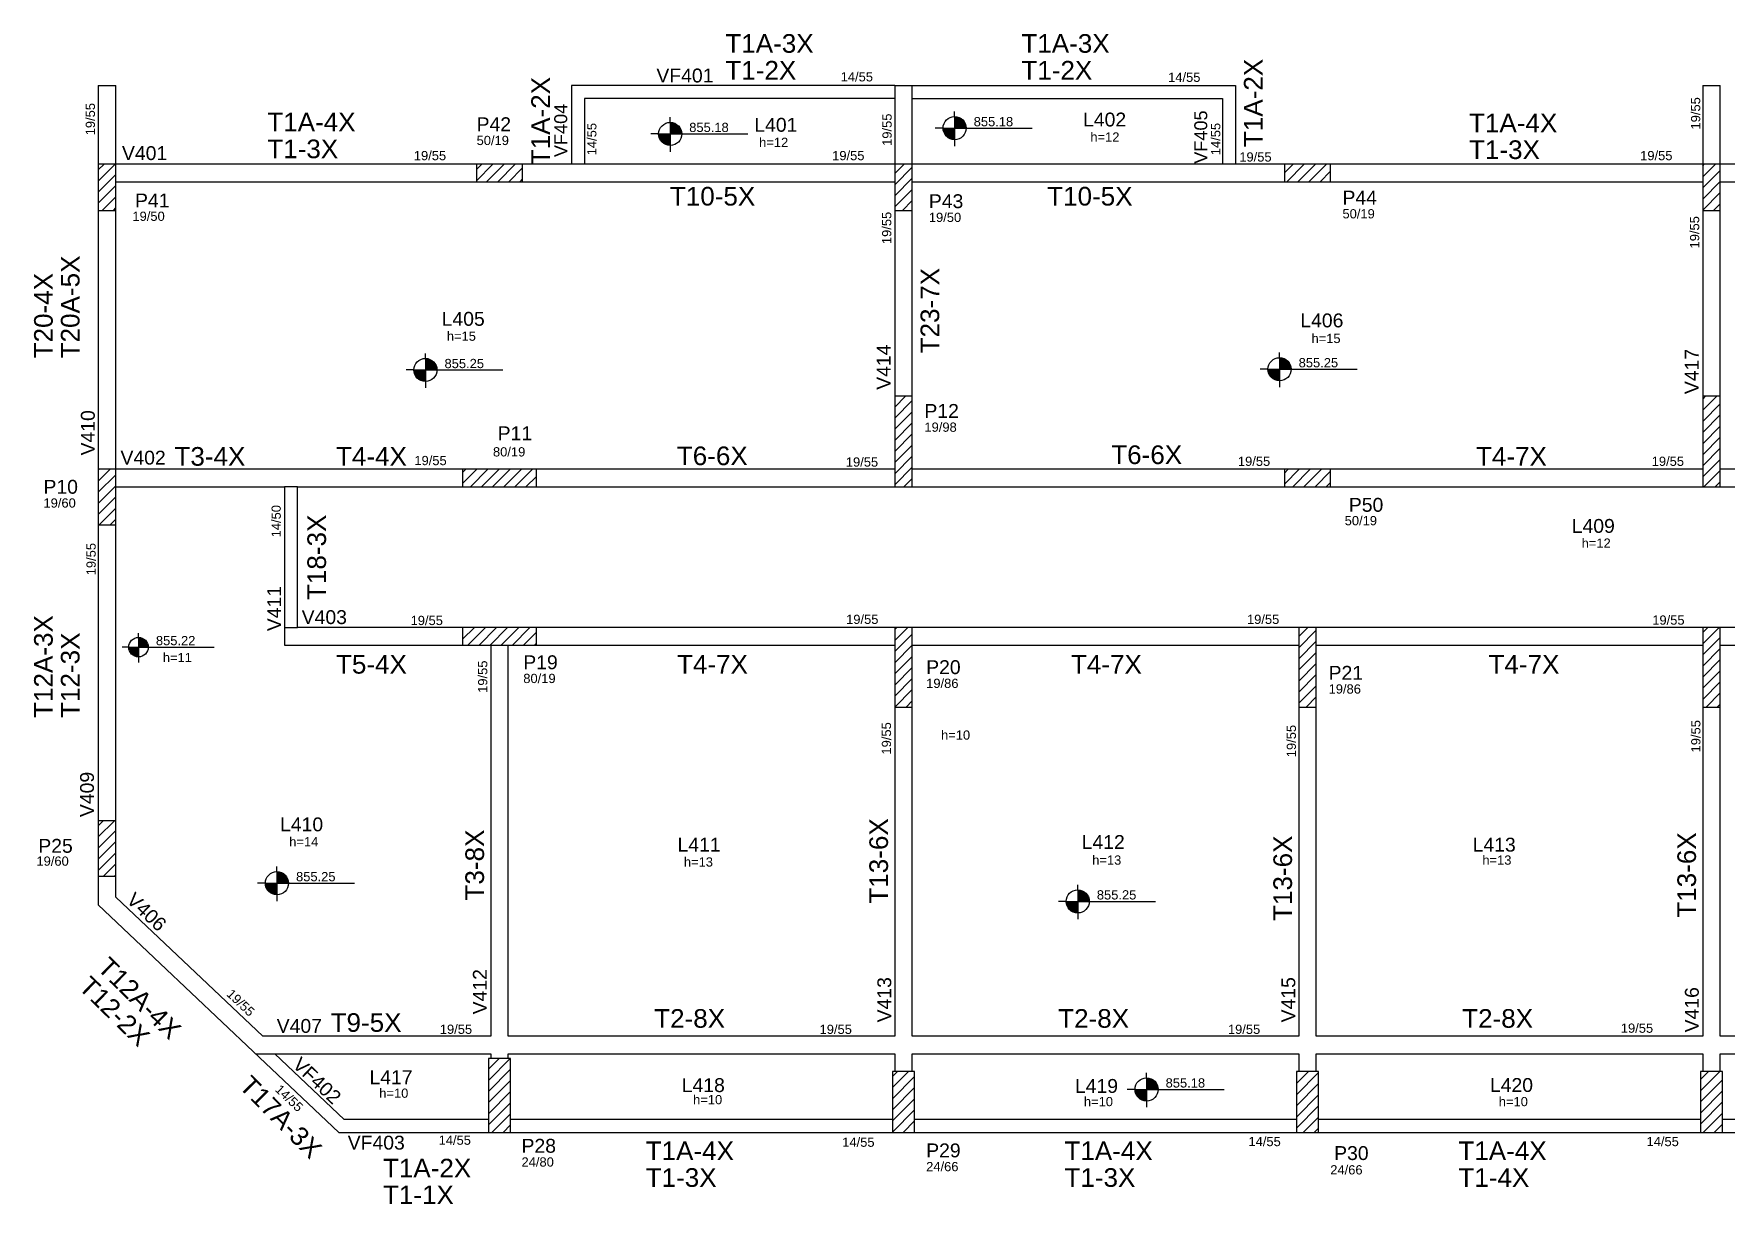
# Model space of a CAD drawing. Header units: millimetres. Extents: x 2785 to 6336, y 2570 to 3835.
# Drawn here: x 2785 to 4616, y 2570 to 3835 of the extents above; entities that cross this region are included whole.
import ezdxf

# ---------------------------------------------------------------- set-up
doc = ezdxf.new("R2010")
doc.units = ezdxf.units.MM
for name, color, linetype in [('3', 3, 'Continuous'), ('4', 4, 'Continuous'), ('7', 7, 'Continuous')]:
    doc.layers.add(name, color=color, linetype=linetype)
doc.layers.add('NOME DA VIGA', color=6, linetype='Continuous', lineweight=25)
doc.styles.get("Standard").update_dxf_attribs({"font": 'arial.ttf'})

msp = doc.modelspace()

# ---------------------------------------------------------------- linework, layer by layer
at = {"layer": '3', "linetype": 'Continuous'}
for p, q in [((3716.7, 3779.4), (3367.2, 3779.4)), ((3367.2, 3779.4), (3367.2, 3694.4)), ((3735.7, 3779.4), (4085.2, 3779.4)), ((4085.2, 3779.4), (4085.2, 3694.4)), ((3381.2, 3765.4), (3381.2, 3694.4)), ((3716.7, 3765.4), (3381.2, 3765.4)), ((3735.7, 3765.4), (4071.2, 3765.4)), ((4071.2, 3765.4), (4071.2, 3694.4)), ((3473.8, 3739.5), (3473.8, 3745)), ((3473.8, 3739.5), (3473.8, 3714.5)), ((3473.8, 3738.9), (3477.6, 3738.9)), ((3473.8, 3738.1), (3479.5, 3738.1)), ((3473.8, 3737.3), (3480.9, 3737.3)), ((3473.8, 3736.5), (3481.9, 3736.5)), ((3473.8, 3735.7), (3482.7, 3735.7)), ((3473.8, 3734.9), (3483.4, 3734.9)), ((3781.5, 3745.8), (3781.5, 3751.3)), ((3781.5, 3745.8), (3781.5, 3720.8)), ((3781.5, 3745.2), (3785.3, 3745.2)), ((3781.5, 3744.4), (3787.2, 3744.4)), ((3781.5, 3743.6), (3788.5, 3743.6)), ((3781.5, 3742.8), (3789.6, 3742.8)), ((3781.5, 3742), (3790.4, 3742)), ((3781.5, 3741.2), (3791.1, 3741.2)), ((3781.5, 3740.4), (3791.7, 3740.4)), ((3781.5, 3739.6), (3792.2, 3739.6)), ((3781.5, 3738.8), (3792.7, 3738.8)), ((3781.5, 3738), (3793, 3738)), ((3781.5, 3737.2), (3793.3, 3737.2)), ((3781.5, 3736.4), (3793.5, 3736.4)), ((3781.5, 3735.6), (3793.7, 3735.6)), ((3781.5, 3734.9), (3793.9, 3734.9)), ((3461.3, 3727), (3452.9, 3727)), ((3461.3, 3727), (3486.3, 3727)), ((3473.8, 3726.2), (3461.3, 3726.2)), ((3473.8, 3725.4), (3461.4, 3725.4)), ((3473.8, 3724.6), (3461.5, 3724.6)), ((3473.8, 3723.8), (3461.7, 3723.8)), ((3473.8, 3723), (3461.9, 3723)), ((3473.8, 3722.2), (3462.2, 3722.2)), ((3473.8, 3721.4), (3462.6, 3721.4)), ((3473.8, 3720.6), (3463, 3720.6)), ((3473.8, 3719.9), (3463.5, 3719.9)), ((3473.8, 3719.1), (3464.1, 3719.1)), ((3473.8, 3718.3), (3464.8, 3718.3)), ((3473.8, 3717.5), (3465.7, 3717.5)), ((3473.8, 3716.7), (3466.7, 3716.7)), ((3473.8, 3734.1), (3484, 3734.1)), ((3473.8, 3733.3), (3484.6, 3733.3)), ((3473.8, 3732.5), (3485, 3732.5)), ((3473.8, 3731.7), (3485.3, 3731.7)), ((3473.8, 3731), (3485.6, 3731)), ((3473.8, 3730.2), (3485.9, 3730.2)), ((3473.8, 3729.4), (3486.1, 3729.4)), ((3473.8, 3728.6), (3486.2, 3728.6)), ((3473.8, 3727.8), (3486.3, 3727.8)), ((3486.3, 3727), (3557.7, 3727)), ((3769, 3733.3), (3760.5, 3733.3)), ((3769, 3733.3), (3794, 3733.3)), ((3781.5, 3732.5), (3769, 3732.5)), ((3781.5, 3731.7), (3769.1, 3731.7)), ((3781.5, 3730.9), (3769.2, 3730.9)), ((3781.5, 3730.1), (3769.4, 3730.1)), ((3781.5, 3729.3), (3769.6, 3729.3)), ((3781.5, 3728.5), (3769.9, 3728.5)), ((3781.5, 3727.7), (3770.3, 3727.7)), ((3781.5, 3726.9), (3770.7, 3726.9)), ((3781.5, 3726.1), (3771.2, 3726.1)), ((3781.5, 3725.3), (3771.8, 3725.3)), ((3781.5, 3724.5), (3772.5, 3724.5)), ((3781.5, 3723.8), (3773.4, 3723.8)), ((3781.5, 3723), (3774.4, 3723)), ((3781.5, 3722.2), (3775.7, 3722.2)), ((3781.5, 3721.4), (3777.6, 3721.4)), ((3781.5, 3734.1), (3794, 3734.1)), ((3781.5, 3720.8), (3781.5, 3713.9)), ((3794, 3733.3), (3865.4, 3733.3)), ((3473.8, 3715.9), (3468, 3715.9)), ((3473.8, 3715.1), (3469.9, 3715.1)), ((3473.8, 3714.5), (3473.8, 3707.6)), ((2855.2, 3676.1), (2873.4, 3694.4)), ((2855.2, 3688.2), (2861.4, 3694.4)), ((2855.2, 3664.1), (2874.2, 3683.1)), ((3264.2, 3676.4), (3282.1, 3694.4)), ((3264.2, 3688.5), (3270.1, 3694.4)), ((3275.2, 3675.4), (3294.2, 3694.4)), ((3287.2, 3675.4), (3306.2, 3694.4)), ((3299.2, 3675.4), (3314.2, 3690.4)), ((3716.7, 3684.2), (3726.9, 3694.4)), ((3716.7, 3672.1), (3735.7, 3691.1)), ((4138.2, 3684.9), (4147.6, 3694.4)), ((4140.7, 3675.4), (4159.7, 3694.4)), ((4152.7, 3675.4), (4171.7, 3694.4)), ((4164.7, 3675.4), (4183.7, 3694.4)), ((4176.7, 3675.4), (4188.2, 3686.8)), ((4590.7, 3680.6), (4604.4, 3694.4)), ((4590.7, 3692.7), (4592.4, 3694.4)), ((4590.7, 3668.6), (4609.7, 3687.6)), ((2855.2, 3652.1), (2874.2, 3671.1)), ((3311.2, 3675.4), (3314.2, 3678.3)), ((3716.7, 3660.1), (3735.7, 3679.1)), ((3716.7, 3648.1), (3735.7, 3667.1)), ((4590.7, 3656.6), (4609.7, 3675.6)), ((4590.7, 3644.6), (4609.7, 3663.6)), ((2859.5, 3644.4), (2874.2, 3659.1)), ((2871.5, 3644.4), (2874.2, 3647.1)), ((3725, 3644.4), (3735.7, 3655.1)), ((4602.5, 3644.4), (4609.7, 3651.6)), ((3209, 3484.3), (3209, 3489.8)), ((3209, 3484.3), (3209, 3459.3)), ((3209, 3483.7), (3212.8, 3483.7)), ((3209, 3482.9), (3214.7, 3482.9)), ((3209, 3482.1), (3216.1, 3482.1)), ((3209, 3481.3), (3217.1, 3481.3)), ((3209, 3480.5), (3218, 3480.5)), ((3209, 3479.7), (3218.7, 3479.7)), ((3209, 3478.9), (3219.3, 3478.9)), ((3209, 3478.1), (3219.8, 3478.1)), ((4132.9, 3485.1), (4132.9, 3490.7)), ((4132.9, 3485.1), (4132.9, 3460.1)), ((4132.9, 3484.5), (4136.7, 3484.5)), ((4132.9, 3483.7), (4138.6, 3483.7)), ((4132.9, 3483), (4140, 3483)), ((4132.9, 3482.2), (4141, 3482.2)), ((4132.9, 3481.4), (4141.9, 3481.4)), ((4132.9, 3480.6), (4142.6, 3480.6)), ((4132.9, 3479.8), (4143.2, 3479.8)), ((4132.9, 3479), (4143.7, 3479)), ((4132.9, 3478.2), (4144.1, 3478.2)), ((3196.5, 3471.8), (3188.1, 3471.8)), ((3196.5, 3471.8), (3221.5, 3471.8)), ((3209, 3471), (3196.5, 3471)), ((3209, 3470.2), (3196.6, 3470.2)), ((3209, 3469.4), (3196.7, 3469.4)), ((3209, 3468.6), (3196.9, 3468.6)), ((3209, 3467.8), (3197.1, 3467.8)), ((3209, 3467), (3197.4, 3467)), ((3209, 3466.2), (3197.8, 3466.2)), ((3209, 3465.4), (3198.2, 3465.4)), ((3209, 3464.6), (3198.7, 3464.6)), ((3209, 3463.8), (3199.3, 3463.8)), ((3209, 3463), (3200, 3463)), ((3209, 3462.3), (3200.9, 3462.3)), ((3209, 3461.5), (3201.9, 3461.5)), ((3209, 3460.7), (3203.2, 3460.7)), ((3209, 3459.9), (3205.1, 3459.9)), ((3209, 3477.3), (3220.2, 3477.3)), ((3209, 3476.5), (3220.6, 3476.5)), ((3209, 3475.7), (3220.9, 3475.7)), ((3209, 3474.9), (3221.1, 3474.9)), ((3209, 3474.1), (3221.3, 3474.1)), ((3209, 3473.4), (3221.4, 3473.4)), ((3209, 3472.6), (3221.5, 3472.6)), ((3221.5, 3471.8), (3292.9, 3471.8)), ((4120.4, 3472.6), (4112, 3472.6)), ((4120.4, 3472.6), (4145.4, 3472.6)), ((4132.9, 3471.9), (4120.4, 3471.9)), ((4132.9, 3471.1), (4120.5, 3471.1)), ((4132.9, 3470.3), (4120.6, 3470.3)), ((4132.9, 3469.5), (4120.8, 3469.5)), ((4132.9, 3468.7), (4121, 3468.7)), ((4132.9, 3467.9), (4121.3, 3467.9)), ((4132.9, 3467.1), (4121.7, 3467.1)), ((4132.9, 3466.3), (4122.1, 3466.3)), ((4132.9, 3465.5), (4122.6, 3465.5)), ((4132.9, 3464.7), (4123.2, 3464.7)), ((4132.9, 3463.9), (4123.9, 3463.9)), ((4132.9, 3463.1), (4124.8, 3463.1)), ((4132.9, 3462.3), (4125.8, 3462.3)), ((4132.9, 3461.5), (4127.2, 3461.5)), ((4132.9, 3460.8), (4129, 3460.8)), ((4132.9, 3477.4), (4144.5, 3477.4)), ((4132.9, 3476.6), (4144.8, 3476.6)), ((4132.9, 3475.8), (4145, 3475.8)), ((4132.9, 3475), (4145.2, 3475)), ((4132.9, 3474.2), (4145.3, 3474.2)), ((4132.9, 3473.4), (4145.4, 3473.4)), ((4132.9, 3460.1), (4132.9, 3453.3)), ((4145.4, 3472.6), (4216.8, 3472.6)), ((3209, 3459.3), (3209, 3452.4)), ((3716.7, 3431.7), (3728.3, 3443.4)), ((4590.7, 3428.2), (4605.9, 3443.4)), ((4590.7, 3440.2), (4593.8, 3443.4)), ((3716.7, 3419.7), (3735.7, 3438.7)), ((3716.7, 3407.7), (3735.7, 3426.7)), ((4590.7, 3416.2), (4609.7, 3435.2)), ((4590.7, 3404.2), (4609.7, 3423.2)), ((3716.7, 3395.7), (3735.7, 3414.7)), ((4590.7, 3392.1), (4609.7, 3411.1)), ((3716.7, 3383.6), (3735.7, 3402.6)), ((3716.7, 3371.6), (3735.7, 3390.6)), ((4590.7, 3380.1), (4609.7, 3399.1)), ((4590.7, 3368.1), (4609.7, 3387.1)), ((3716.7, 3359.6), (3735.7, 3378.6)), ((4590.7, 3356.1), (4609.7, 3375.1)), ((2855.2, 3351.6), (2868, 3364.4)), ((2855.2, 3363.6), (2856, 3364.4)), ((2855.2, 3339.6), (2874.2, 3358.6)), ((3249.2, 3348.9), (3264.7, 3364.4)), ((3249.2, 3360.9), (3252.7, 3364.4)), ((3257.7, 3345.4), (3276.7, 3364.4)), ((3269.7, 3345.4), (3288.7, 3364.4)), ((3281.7, 3345.4), (3300.7, 3364.4)), ((3293.8, 3345.4), (3312.8, 3364.4)), ((3305.8, 3345.4), (3324.8, 3364.4)), ((3317.8, 3345.4), (3329.2, 3356.8)), ((3716.7, 3347.6), (3735.7, 3366.6)), ((3726.5, 3345.4), (3735.7, 3354.6)), ((4138.2, 3348.3), (4154.2, 3364.4)), ((4138.2, 3360.4), (4142.2, 3364.4)), ((4147.2, 3345.4), (4166.2, 3364.4)), ((4159.3, 3345.4), (4178.3, 3364.4)), ((4171.3, 3345.4), (4188.2, 3362.3)), ((4183.3, 3345.4), (4188.2, 3350.3)), ((4592, 3345.4), (4609.7, 3363.1)), ((4604, 3345.4), (4609.7, 3351)), ((2855.2, 3327.5), (2874.2, 3346.5)), ((2855.2, 3315.5), (2874.2, 3334.5)), ((2856.1, 3304.4), (2874.2, 3322.5)), ((2868.1, 3304.4), (2874.2, 3310.5)), ((2898.7, 3182.8), (2898.7, 3187.4)), ((3249.2, 3180.6), (3262, 3193.4)), ((3249.2, 3192.6), (3249.9, 3193.4)), ((3255, 3174.4), (3274, 3193.4)), ((3267, 3174.4), (3286, 3193.4)), ((3279, 3174.4), (3298, 3193.4)), ((3291.1, 3174.4), (3310.1, 3193.4)), ((3303.1, 3174.4), (3322.1, 3193.4)), ((3315.1, 3174.4), (3329.2, 3188.5)), ((3716.7, 3179.3), (3730.8, 3193.4)), ((3716.7, 3191.3), (3718.8, 3193.4)), ((3716.7, 3167.3), (3735.7, 3186.3)), ((4153.7, 3183.5), (4163.5, 3193.4)), ((4153.7, 3171.5), (4172.7, 3190.5)), ((4590.7, 3175.8), (4608.3, 3193.4)), ((4590.7, 3187.8), (4596.3, 3193.4)), ((2888, 3172.1), (2880.9, 3172.1)), ((2888, 3172.1), (2909.3, 3172.1)), ((2898.7, 3171.5), (2888, 3171.5)), ((2898.7, 3170.8), (2888.1, 3170.8)), ((2898.7, 3170.1), (2888.2, 3170.1)), ((2898.7, 3169.4), (2888.4, 3169.4)), ((2898.7, 3168.8), (2888.6, 3168.8)), ((2898.7, 3168.1), (2888.8, 3168.1)), ((2898.7, 3167.4), (2889.2, 3167.4)), ((2898.7, 3182.8), (2898.7, 3161.5)), ((2898.7, 3182.2), (2901.9, 3182.2)), ((2898.7, 3181.6), (2903.6, 3181.6)), ((2898.7, 3180.9), (2904.7, 3180.9)), ((2898.7, 3180.2), (2905.6, 3180.2)), ((2898.7, 3179.5), (2906.3, 3179.5)), ((2898.7, 3178.9), (2906.9, 3178.9)), ((2898.7, 3178.2), (2907.4, 3178.2)), ((2898.7, 3177.5), (2907.8, 3177.5)), ((2898.7, 3176.8), (2908.2, 3176.8)), ((2898.7, 3176.2), (2908.5, 3176.2)), ((2898.7, 3175.5), (2908.8, 3175.5)), ((2898.7, 3174.8), (2909, 3174.8)), ((2898.7, 3174.1), (2909.1, 3174.1)), ((2898.7, 3173.5), (2909.2, 3173.5)), ((2898.7, 3172.8), (2909.3, 3172.8)), ((2909.3, 3172.1), (2980.7, 3172.1)), ((3327.1, 3174.4), (3329.2, 3176.5)), ((3716.7, 3155.2), (3735.7, 3174.2)), ((4153.7, 3159.5), (4172.7, 3178.5)), ((4590.7, 3163.7), (4609.7, 3182.7)), ((4590.7, 3151.7), (4609.7, 3170.7)), ((2898.7, 3166.7), (2889.5, 3166.7)), ((2898.7, 3166.1), (2890, 3166.1)), ((2898.7, 3165.4), (2890.5, 3165.4)), ((2898.7, 3164.7), (2891.1, 3164.7)), ((2898.7, 3164), (2891.8, 3164)), ((2898.7, 3163.4), (2892.7, 3163.4)), ((2898.7, 3162.7), (2893.8, 3162.7)), ((2898.7, 3162), (2895.4, 3162)), ((2898.7, 3161.5), (2898.7, 3155.7)), ((3716.7, 3143.2), (3735.7, 3162.2)), ((3716.7, 3131.2), (3735.7, 3150.2)), ((4153.7, 3147.5), (4172.7, 3166.5)), ((4153.7, 3135.5), (4172.7, 3154.5)), ((4590.7, 3139.7), (4609.7, 3158.7)), ((3716.7, 3119.2), (3735.7, 3138.2)), ((4153.7, 3123.4), (4172.7, 3142.4)), ((4153.7, 3111.4), (4172.7, 3130.4)), ((4590.7, 3127.7), (4609.7, 3146.7)), ((4590.7, 3115.7), (4609.7, 3134.7)), ((3716.9, 3107.4), (3735.7, 3126.2)), ((3728.9, 3107.4), (3735.7, 3114.1)), ((4161.7, 3107.4), (4172.7, 3118.4)), ((4594.4, 3107.4), (4609.7, 3122.6)), ((4606.4, 3107.4), (4609.7, 3110.6)), ((2855.2, 2966.9), (2872.7, 2984.4)), ((2855.2, 2978.9), (2860.6, 2984.4)), ((2855.2, 2954.9), (2874.2, 2973.9)), ((2855.2, 2942.9), (2874.2, 2961.9)), ((2855.2, 2930.8), (2874.2, 2949.8)), ((2860.7, 2924.4), (2874.2, 2937.8)), ((3048.4, 2929.4), (3048.4, 2934.9)), ((3048.4, 2929.4), (3048.4, 2904.4)), ((2872.8, 2924.4), (2874.2, 2925.8)), ((3035.9, 2916.9), (3027.5, 2916.9)), ((3035.9, 2916.9), (3060.9, 2916.9)), ((3048.4, 2916.1), (3035.9, 2916.1)), ((3048.4, 2915.3), (3036, 2915.3)), ((3048.4, 2914.5), (3036.2, 2914.5)), ((3048.4, 2913.7), (3036.4, 2913.7)), ((3048.4, 2912.9), (3036.6, 2912.9)), ((3048.4, 2912.1), (3036.9, 2912.1)), ((3048.4, 2911.3), (3037.2, 2911.3)), ((3048.4, 2928.8), (3052.3, 2928.8)), ((3048.4, 2928), (3054.2, 2928)), ((3048.4, 2927.2), (3055.5, 2927.2)), ((3048.4, 2926.4), (3056.6, 2926.4)), ((3048.4, 2925.6), (3057.4, 2925.6)), ((3048.4, 2924.8), (3058.1, 2924.8)), ((3048.4, 2924), (3058.7, 2924)), ((3048.4, 2923.2), (3059.2, 2923.2)), ((3048.4, 2922.4), (3059.6, 2922.4)), ((3048.4, 2921.6), (3060, 2921.6)), ((3048.4, 2920.8), (3060.3, 2920.8)), ((3048.4, 2920.1), (3060.5, 2920.1)), ((3048.4, 2919.3), (3060.7, 2919.3)), ((3048.4, 2918.5), (3060.8, 2918.5)), ((3048.4, 2917.7), (3060.9, 2917.7)), ((3060.9, 2916.9), (3132.4, 2916.9)), ((3914.6, 2909.7), (3914.6, 2915.2)), ((3048.4, 2910.5), (3037.7, 2910.5)), ((3048.4, 2909.7), (3038.2, 2909.7)), ((3048.4, 2909), (3038.8, 2909)), ((3048.4, 2908.2), (3039.5, 2908.2)), ((3048.4, 2907.4), (3040.3, 2907.4)), ((3048.4, 2906.6), (3041.4, 2906.6)), ((3048.4, 2905.8), (3042.7, 2905.8)), ((3048.4, 2905), (3044.6, 2905)), ((3048.4, 2904.4), (3048.4, 2897.5)), ((3902.1, 2897.2), (3893.7, 2897.2)), ((3902.1, 2897.2), (3927.1, 2897.2)), ((3914.6, 2896.4), (3902.1, 2896.4)), ((3914.6, 2895.6), (3902.2, 2895.6)), ((3914.6, 2894.8), (3902.4, 2894.8)), ((3914.6, 2894), (3902.5, 2894)), ((3914.6, 2893.3), (3902.8, 2893.3)), ((3914.6, 2892.5), (3903.1, 2892.5)), ((3914.6, 2909.7), (3914.6, 2884.7)), ((3914.6, 2909.1), (3918.5, 2909.1)), ((3914.6, 2908.3), (3920.4, 2908.3)), ((3914.6, 2907.5), (3921.7, 2907.5)), ((3914.6, 2906.7), (3922.7, 2906.7)), ((3914.6, 2905.9), (3923.6, 2905.9)), ((3914.6, 2905.1), (3924.3, 2905.1)), ((3914.6, 2904.4), (3924.9, 2904.4)), ((3914.6, 2903.6), (3925.4, 2903.6)), ((3914.6, 2902.8), (3925.8, 2902.8)), ((3914.6, 2902), (3926.2, 2902)), ((3914.6, 2901.2), (3926.5, 2901.2)), ((3914.6, 2900.4), (3926.7, 2900.4)), ((3914.6, 2899.6), (3926.9, 2899.6)), ((3914.6, 2898.8), (3927, 2898.8)), ((3914.6, 2898), (3927.1, 2898)), ((3927.1, 2897.2), (3998.6, 2897.2)), ((3914.6, 2891.7), (3903.4, 2891.7)), ((3914.6, 2890.9), (3903.9, 2890.9)), ((3914.6, 2890.1), (3904.4, 2890.1)), ((3914.6, 2889.3), (3905, 2889.3)), ((3914.6, 2888.5), (3905.7, 2888.5)), ((3914.6, 2887.7), (3906.5, 2887.7)), ((3914.6, 2886.9), (3907.6, 2886.9)), ((3914.6, 2886.1), (3908.9, 2886.1)), ((3914.6, 2885.3), (3910.8, 2885.3)), ((3914.6, 2884.7), (3914.6, 2877.9)), ((3277.2, 2703.7), (3300.8, 2727.4)), ((3277.2, 2715.7), (3288.8, 2727.4)), ((3277.2, 2691.7), (3301.2, 2715.7)), ((3714.2, 2696), (3731.6, 2713.4)), ((3714.2, 2708), (3719.6, 2713.4)), ((3989.1, 2706.4), (3989.1, 2711.9)), ((4151.2, 2700.2), (4164.4, 2713.4)), ((4151.2, 2712.2), (4152.3, 2713.4)), ((4151.2, 2688.2), (4175.2, 2712.2)), ((4588.2, 2692.4), (4609.1, 2713.4)), ((4588.2, 2704.5), (4597.1, 2713.4)), ((3277.2, 2679.7), (3301.2, 2703.7)), ((3277.2, 2667.7), (3301.2, 2691.7)), ((3714.2, 2683.9), (3738.2, 2707.9)), ((3714.2, 2671.9), (3738.2, 2695.9)), ((3976.6, 2693.9), (3968.2, 2693.9)), ((3976.6, 2693.9), (4001.6, 2693.9)), ((3989.1, 2693.1), (3976.6, 2693.1)), ((3989.1, 2692.3), (3976.7, 2692.3)), ((3989.1, 2691.6), (3976.8, 2691.6)), ((3989.1, 2706.4), (3989.1, 2681.4)), ((3989.1, 2705.8), (3992.9, 2705.8)), ((3989.1, 2705), (3994.8, 2705)), ((3989.1, 2704.2), (3996.2, 2704.2)), ((3989.1, 2703.4), (3997.2, 2703.4)), ((3989.1, 2702.7), (3998, 2702.7)), ((3989.1, 2701.9), (3998.7, 2701.9)), ((3989.1, 2701.1), (3999.3, 2701.1)), ((3989.1, 2700.3), (3999.9, 2700.3)), ((3989.1, 2699.5), (4000.3, 2699.5)), ((3989.1, 2698.7), (4000.6, 2698.7)), ((3989.1, 2697.9), (4000.9, 2697.9)), ((3989.1, 2697.1), (4001.2, 2697.1)), ((3989.1, 2696.3), (4001.4, 2696.3)), ((3989.1, 2695.5), (4001.5, 2695.5)), ((3989.1, 2694.7), (4001.6, 2694.7)), ((4001.6, 2693.9), (4073, 2693.9)), ((4151.2, 2676.2), (4175.2, 2700.2)), ((4588.2, 2680.4), (4612.2, 2704.4)), ((4588.2, 2668.4), (4612.2, 2692.4)), ((3277.2, 2655.6), (3301.2, 2679.6)), ((3714.2, 2659.9), (3738.2, 2683.9)), ((3989.1, 2690.8), (3977, 2690.8)), ((3989.1, 2690), (3977.2, 2690)), ((3989.1, 2689.2), (3977.5, 2689.2)), ((3989.1, 2688.4), (3977.9, 2688.4)), ((3989.1, 2687.6), (3978.3, 2687.6)), ((3989.1, 2686.8), (3978.8, 2686.8)), ((3989.1, 2686), (3979.4, 2686)), ((3989.1, 2685.2), (3980.1, 2685.2)), ((3989.1, 2684.4), (3981, 2684.4)), ((3989.1, 2683.6), (3982, 2683.6)), ((3989.1, 2682.8), (3983.3, 2682.8)), ((3989.1, 2682), (3985.2, 2682)), ((3989.1, 2681.4), (3989.1, 2674.6)), ((4151.2, 2664.1), (4175.2, 2688.1)), ((4151.2, 2652.1), (4175.2, 2676.1)), ((4588.2, 2656.4), (4612.2, 2680.4)), ((3280.9, 2647.4), (3301.2, 2667.6)), ((3293, 2647.4), (3301.2, 2655.6)), ((3714.2, 2647.9), (3738.2, 2671.9)), ((3725.7, 2647.4), (3738.2, 2659.8)), ((4158.5, 2647.4), (4175.2, 2664.1)), ((4591.2, 2647.4), (4612.2, 2668.4)), ((4603.2, 2647.4), (4612.2, 2656.3)), ((3737.7, 2647.4), (3738.2, 2647.8)), ((4170.5, 2647.4), (4175.2, 2652.1))]:
    msp.add_line(p, q, dxfattribs=at)
for points in [[(2855.2, 3779.4), (2855.2, 3694.4)], [(2855.2, 3779.4), (2874.2, 3779.4)], [(2874.2, 3694.4), (2874.2, 3779.4)], [(3716.7, 3779.4), (3716.7, 3694.4)], [(3716.7, 3779.4), (3735.7, 3779.4)], [(3735.7, 3694.4), (3735.7, 3779.4)], [(4590.7, 3779.4), (4590.7, 3694.4)], [(4590.7, 3779.4), (4609.7, 3779.4)], [(4609.7, 3694.4), (4609.7, 3779.4)], [(3264.2, 3694.4), (2874.2, 3694.4)], [(3716.7, 3694.4), (3314.2, 3694.4)], [(4138.2, 3694.4), (3735.7, 3694.4)], [(4590.7, 3694.4), (4188.2, 3694.4)], [(5012.2, 3694.4), (4609.7, 3694.4)], [(2874.2, 3675.4), (3264.2, 3675.4)], [(3314.2, 3675.4), (3716.7, 3675.4)], [(3735.7, 3675.4), (4138.2, 3675.4)], [(4188.2, 3675.4), (4590.7, 3675.4)], [(4609.7, 3675.4), (5012.2, 3675.4)], [(2855.2, 3644.4), (2855.2, 3364.4)], [(2874.2, 3364.4), (2874.2, 3644.4)], [(3716.7, 3644.4), (3716.7, 3443.4)], [(3735.7, 3443.4), (3735.7, 3644.4)], [(4590.7, 3644.4), (4590.7, 3443.4)], [(4609.7, 3443.4), (4609.7, 3644.4)], [(3063.7, 3364.4), (2874.2, 3364.4)], [(3249.2, 3364.4), (3063.7, 3364.4)], [(3716.7, 3364.4), (3329.2, 3364.4)], [(4138.2, 3364.4), (3735.7, 3364.4)], [(4590.7, 3364.4), (4188.2, 3364.4)], [(5012.2, 3364.4), (4609.7, 3364.4)], [(2874.2, 3345.4), (3056.7, 3345.4)], [(3056.7, 3345.4), (3056.7, 3174.4)], [(3070.7, 3345.4), (3056.7, 3345.4)], [(3070.7, 3345.4), (3249.2, 3345.4)], [(3070.7, 3193.4), (3070.7, 3345.4)], [(3329.2, 3345.4), (3716.7, 3345.4)], [(3735.7, 3345.4), (4138.2, 3345.4)], [(4188.2, 3345.4), (4590.7, 3345.4)], [(4609.7, 3345.4), (5012.2, 3345.4)], [(2855.2, 3304.4), (2855.2, 2984.4)], [(2874.2, 2984.4), (2874.2, 3304.4)], [(3056.7, 3193.4), (3070.7, 3193.4)], [(3249.2, 3193.4), (3070.7, 3193.4)], [(3716.7, 3193.4), (3329.2, 3193.4)], [(4153.7, 3193.4), (3735.7, 3193.4)], [(4590.7, 3193.4), (4172.7, 3193.4)], [(5037.2, 3193.4), (4609.7, 3193.4)], [(3056.7, 3174.4), (3249.2, 3174.4)], [(3279.7, 3174.4), (3279.7, 2751.4)], [(3298.7, 2751.4), (3298.7, 3174.4)], [(3329.2, 3174.4), (3716.7, 3174.4)], [(3735.7, 3174.4), (4153.7, 3174.4)], [(4172.7, 3174.4), (4590.7, 3174.4)], [(4609.7, 3174.4), (5027.7, 3174.4)], [(3716.7, 3107.4), (3716.7, 2751.4)], [(3735.7, 2751.4), (3735.7, 3107.4)], [(4153.7, 3107.4), (4153.7, 2751.4)], [(4172.7, 2751.4), (4172.7, 3107.4)], [(4590.7, 3107.4), (4590.7, 2751.4)], [(4609.7, 2751.4), (4609.7, 3107.4)], [(2855.2, 2924.4), (2855.2, 2893.7)], [(2874.2, 2901.8), (2874.2, 2924.4)], [(2855.2, 2893.7), (3022.8, 2735)], [(3033.2, 2751.4), (2874.2, 2901.8)], [(3279.7, 2751.4), (3033.2, 2751.4)], [(3716.7, 2751.4), (3298.7, 2751.4)], [(4153.7, 2751.4), (3735.7, 2751.4)], [(4590.7, 2751.4), (4172.7, 2751.4)], [(5027.7, 2751.4), (4609.7, 2751.4)], [(3022.8, 2735), (3115.4, 2647.4)], [(3025.6, 2732.4), (3279.7, 2732.4)], [(3121, 2661.4), (3046, 2732.4)], [(3279.7, 2732.4), (3279.7, 2727.4)], [(3298.7, 2732.4), (3716.7, 2732.4)], [(3298.7, 2727.4), (3298.7, 2732.4)], [(3716.7, 2732.4), (3716.7, 2713.4)], [(3735.7, 2732.4), (4153.7, 2732.4)], [(3735.7, 2713.4), (3735.7, 2732.4)], [(3735.7, 2713.4), (3735.7, 2732.4)], [(4153.7, 2732.4), (4153.7, 2713.4)], [(4172.7, 2732.4), (4590.7, 2732.4)], [(4172.7, 2713.4), (4172.7, 2732.4)], [(4590.7, 2732.4), (4590.7, 2713.4)], [(4609.7, 2732.4), (5027.7, 2732.4)], [(4609.7, 2713.4), (4609.7, 2732.4)], [(3277.2, 2661.4), (3121, 2661.4)], [(3714.2, 2661.4), (3301.2, 2661.4)], [(4151.2, 2661.4), (3738.2, 2661.4)], [(4588.2, 2661.4), (4175.2, 2661.4)], [(5025.2, 2661.4), (4612.2, 2661.4)], [(3115.4, 2647.4), (3277.2, 2647.4)], [(3301.2, 2647.4), (3714.2, 2647.4)], [(3738.2, 2647.4), (4151.2, 2647.4)], [(4175.2, 2647.4), (4588.2, 2647.4)], [(4612.2, 2647.4), (5025.2, 2647.4)]]:
    msp.add_lwpolyline(points, dxfattribs=at)
for centre, radius in [((3473.8, 3727), 12.5), ((3781.5, 3733.3), 12.5), ((3209, 3471.8), 12.5), ((4132.9, 3472.6), 12.5), ((2898.7, 3172.1), 10.6), ((3048.4, 2916.9), 12.5), ((3914.6, 2897.2), 12.5), ((3989.1, 2693.9), 12.5)]:
    msp.add_circle(centre, radius, dxfattribs=at)
at = {"layer": '7', "linetype": 'Continuous'}
for points in [[(2855.2, 3644.4), (2874.2, 3644.4), (2874.2, 3694.4), (2855.2, 3694.4), (2855.2, 3644.4)], [(3264.2, 3675.4), (3314.2, 3675.4), (3314.2, 3694.4), (3264.2, 3694.4), (3264.2, 3675.4)], [(3716.7, 3644.4), (3735.7, 3644.4), (3735.7, 3694.4), (3716.7, 3694.4), (3716.7, 3644.4)], [(4138.2, 3675.4), (4188.2, 3675.4), (4188.2, 3694.4), (4138.2, 3694.4), (4138.2, 3675.4)], [(4590.7, 3644.4), (4609.7, 3644.4), (4609.7, 3694.4), (4590.7, 3694.4), (4590.7, 3644.4)], [(3716.7, 3345.4), (3735.7, 3345.4), (3735.7, 3443.4), (3716.7, 3443.4), (3716.7, 3345.4)], [(4590.7, 3345.4), (4609.7, 3345.4), (4609.7, 3443.4), (4590.7, 3443.4), (4590.7, 3345.4)], [(2855.2, 3304.4), (2874.2, 3304.4), (2874.2, 3364.4), (2855.2, 3364.4), (2855.2, 3304.4)], [(3249.2, 3345.4), (3329.2, 3345.4), (3329.2, 3364.4), (3249.2, 3364.4), (3249.2, 3345.4)], [(4138.2, 3345.4), (4188.2, 3345.4), (4188.2, 3364.4), (4138.2, 3364.4), (4138.2, 3345.4)], [(3249.2, 3174.4), (3329.2, 3174.4), (3329.2, 3193.4), (3249.2, 3193.4), (3249.2, 3174.4)], [(3716.7, 3107.4), (3735.7, 3107.4), (3735.7, 3193.4), (3716.7, 3193.4), (3716.7, 3107.4)], [(4153.7, 3107.4), (4172.7, 3107.4), (4172.7, 3193.4), (4153.7, 3193.4), (4153.7, 3107.4)], [(4590.7, 3107.4), (4609.7, 3107.4), (4609.7, 3193.4), (4590.7, 3193.4), (4590.7, 3107.4)], [(2855.2, 2924.4), (2874.2, 2924.4), (2874.2, 2984.4), (2855.2, 2984.4), (2855.2, 2924.4)], [(3277.2, 2647.4), (3301.2, 2647.4), (3301.2, 2727.4), (3277.2, 2727.4), (3277.2, 2647.4)], [(3714.2, 2647.4), (3738.2, 2647.4), (3738.2, 2713.4), (3714.2, 2713.4), (3714.2, 2647.4)], [(4151.2, 2647.4), (4175.2, 2647.4), (4175.2, 2713.4), (4151.2, 2713.4), (4151.2, 2647.4)], [(4588.2, 2647.4), (4612.2, 2647.4), (4612.2, 2713.4), (4588.2, 2713.4), (4588.2, 2647.4)]]:
    msp.add_lwpolyline(points, dxfattribs=at)

# ---------------------------------------------------------------- texts
at = {"layer": '3', "linetype": 'Continuous'}
for s, p in [('14/55', (3658.2, 3783.8)), ('14/55', (4012.4, 3783.3)), ('855.18', (3494.4, 3729.1)), ('855.18', (3802.1, 3735.3)), ('50/19', (3264.4, 3715)), ('h=12', (3570, 3712.9)), ('h=12', (3928.3, 3718.7)), ('19/55', (3196.5, 3698.6)), ('19/55', (3649, 3698.6)), ('19/55', (4089.4, 3697.1)), ('19/55', (4523, 3698.6)), ('19/50', (2892.1, 3633)), ('50/19', (4201, 3635.7)), ('19/50', (3753.6, 3631.8)), ('h=15', (3232.2, 3503.4)), ('h=15', (4167.5, 3500.9)), ('855.25', (3229.7, 3473.8)), ('855.25', (4153.6, 3474.7)), ('19/98', (3748.8, 3405)), ('80/19', (3282.1, 3378.3)), ('19/55', (3197.1, 3368.9)), ('19/55', (3663.8, 3367.3)), ('19/55', (4087.9, 3368.1)), ('19/55', (4535.5, 3368.1)), ('19/60', (2795.9, 3323)), ('50/19', (4203.4, 3303.9)), ('h=12', (4459.7, 3279.6)), ('19/55', (3193, 3196)), ('19/55', (3664.1, 3197.2)), ('19/55', (4097.7, 3197.2)), ('19/55', (4536.1, 3196.4)), ('855.22', (2917.5, 3174.2)), ('h=11', (2925, 3155.9)), ('80/19', (3314.9, 3133.3)), ('19/86', (3750.7, 3128)), ('19/86', (4186, 3121.9)), ('h=10', (3766.8, 3072.1)), ('h=14', (3061.7, 2956.7)), ('h=13', (3930.3, 2936.9)), ('h=13', (4352.3, 2936.9)), ('19/60', (2788.3, 2935.8)), ('855.25', (3069.1, 2919)), ('h=13', (3488.6, 2934.9)), ('855.25', (3935.3, 2899.3)), ('19/55', (3224.6, 2754)), ('19/55', (3635.4, 2753.9)), ('19/55', (4077.1, 2753.9)), ('19/55', (4502.1, 2755.2)), ('h=10', (3159.1, 2684.9)), ('855.18', (4009.7, 2696)), ('h=10', (3498.6, 2677.9)), ('h=10', (3921.3, 2675.8)), ('h=10', (4370.1, 2675.8)), ('14/55', (3223.3, 2634.1)), ('14/55', (3659.9, 2631.9)), ('14/55', (4099.3, 2632.6)), ('14/55', (4529.9, 2632.6)), ('24/80', (3313, 2610.5)), ('24/66', (3750.7, 2605.5)), ('24/66', (4187.8, 2602))]:
    msp.add_text(s, height=10, dxfattribs=at).set_placement(p)
for s, rotation, p in [('19/55', 90, (2851.6, 3725.5)), ('19/55', 90, (4588, 3731.8)), ('14/55', 90, (3394, 3703.9)), ('19/55', 90, (3713.4, 3714.1)), ('14/55', 90, (4068.9, 3704)), ('19/55', 90, (3713, 3607.9)), ('19/55', 90, (4586.9, 3603.2)), ('14/50', 90, (3052.6, 3290.8)), ('19/55', 90, (2852.4, 3249.8)), ('19/55', 90, (3276, 3122.7)), ('19/55', 90, (3712.7, 3056)), ('19/55', 90, (4150.7, 3053.1)), ('19/55', 90, (4588.2, 3058.3)), ('19/55', 316.572, (2993.1, 2796.1)), ('14/55', 316.572, (3045.6, 2692.9))]:
    msp.add_text(s, height=10, rotation=rotation, dxfattribs=at).set_placement(p)
at = {"layer": '4', "linetype": 'Continuous'}
for s, p in [('VF401', (3458.9, 3782.7)), ('P42', (3264.4, 3730)), ('L401', (3564.8, 3729.4)), ('L402', (3920.4, 3735.1)), ('V401', (2880.8, 3698.8)), ('P41', (2894.9, 3647.6)), ('P43', (3753.6, 3646.8)), ('P44', (4201, 3650.7)), ('L405', (3226.6, 3519.6)), ('L406', (4155.4, 3517.9)), ('P12', (3748.8, 3420)), ('P11', (3287.2, 3395.9)), ('V402', (2879.2, 3369.5)), ('P10', (2795.9, 3338)), ('P50', (4207.9, 3318.5)), ('L409', (4449, 3295.7)), ('V403', (3075.2, 3197.1)), ('P19', (3314.9, 3148.3)), ('P20', (3750.7, 3143)), ('P21', (4186, 3136.9)), ('L410', (3051.8, 2973)), ('L411', (3481.7, 2951.1)), ('L412', (3918.9, 2953.9)), ('L413', (4341.8, 2951.1)), ('P25', (2790.3, 2949.8)), ('V407', (3048.2, 2755.1)), ('L417', (3148.5, 2699.6)), ('L418', (3486.3, 2691.1)), ('L419', (3911.6, 2690.2)), ('L420', (4360.5, 2691.2)), ('VF403', (3125, 2628.9)), ('P28', (3313, 2625.5)), ('P29', (3750.7, 2620.5)), ('P30', (4192, 2617.6))]:
    msp.add_text(s, height=15, dxfattribs=at).set_placement(p)
for s, height, rotation, p in [('VF404', 14, 90, (3362.4, 3702)), ('VF405', 14, 90, (4054.7, 3694.8)), ('V414', 15, 90, (3712.2, 3450.4)), ('V417', 15, 90, (4586.3, 3445.7)), ('V410', 15, 90, (2851.4, 3379.4)), ('V411', 15, 90, (3052.9, 3189.4)), ('V409', 15, 90, (2850.5, 2988.4)), ('V406', 15, 316.572, (2884.6, 2897.3)), ('V412', 15, 90, (3275.4, 2775.1)), ('V413', 15, 90, (3712.9, 2766.4)), ('V415', 15, 90, (4149.9, 2766.4)), ('V416', 15, 90, (4586.4, 2755.6)), ('VF402', 15, 316.573, (3064.2, 2719.2))]:
    msp.add_text(s, height=height, rotation=rotation, dxfattribs=at).set_placement(p)
at = {"layer": 'NOME DA VIGA', "color": 6, "linetype": 'Continuous'}
for s, p in [('T1A-3X', (3533.5, 3814.8)), ('T1A-3X', (3853.7, 3814.8)), ('T1-2X', (3533.5, 3785.8)), ('T1-2X', (3853.7, 3785.8)), ('T1A-4X', (3038, 3729.8)), ('T1A-4X', (4337.9, 3728.8)), ('T1-3X', (3038, 3700.8)), ('T1-3X', (4337.9, 3699.9)), ('T10-5X', (3473.5, 3649.6)), ('T10-5X', (3881.6, 3649.6)), ('T3-4X', (2937.6, 3368.3)), ('T4-4X', (3112.3, 3368.3)), ('T6-6X', (3481, 3368.9)), ('T6-6X', (3950.9, 3370.1)), ('T4-7X', (4345.4, 3368.3)), ('T5-4X', (3112.3, 3143.5)), ('T4-7X', (3481.2, 3143.5)), ('T4-7X', (3907.3, 3143.5)), ('T4-7X', (4359, 3143.5)), ('T9-5X', (3106.5, 2756.2)), ('T2-8X', (3456.5, 2760.6)), ('T2-8X', (3893.5, 2760.6)), ('T2-8X', (4330.5, 2760.6)), ('T1A-4X', (3447.3, 2617.5)), ('T1A-4X', (3900.3, 2617.5)), ('T1A-4X', (4326.4, 2617.5)), ('T1A-2X', (3163.1, 2598.8)), ('T1-3X', (3447.3, 2588.6)), ('T1-3X', (3900.3, 2588.6)), ('T1-4X', (4326.4, 2588.6)), ('T1-1X', (3163.1, 2569.9))]:
    msp.add_text(s, height=20.16, dxfattribs=at).set_placement(p)
for s, rotation, p in [('T1A-2X', 90, (4114.6, 3712.8)), ('T1A-2X', 90, (3343.7, 3693.2)), ('T20A-5X', 90, (2834.9, 3484.4)), ('T20-4X', 90, (2805.9, 3484.4)), ('T23-7X', 90, (3764.8, 3489.8)), ('T18-3X', 90, (3101.5, 3223.1)), ('T12A-3X', 90, (2805.9, 3095.6)), ('T12-3X', 90, (2834.9, 3095.6)), ('T13-6X', 90, (3709.4, 2894.8)), ('T3-8X', 90, (3272.4, 2898.2)), ('T13-6X', 90, (4146.4, 2876.1)), ('T13-6X', 90, (4583.4, 2879.6)), ('T12A-4X', 315.525, (2853, 2824.3)), ('T12-2X', 315.525, (2832.7, 2803.6)), ('T17A-3X', 314.6525, (3006.3, 2696.5))]:
    msp.add_text(s, height=20.16, rotation=rotation, dxfattribs=at).set_placement(p)

doc.saveas('drawing.dxf')
